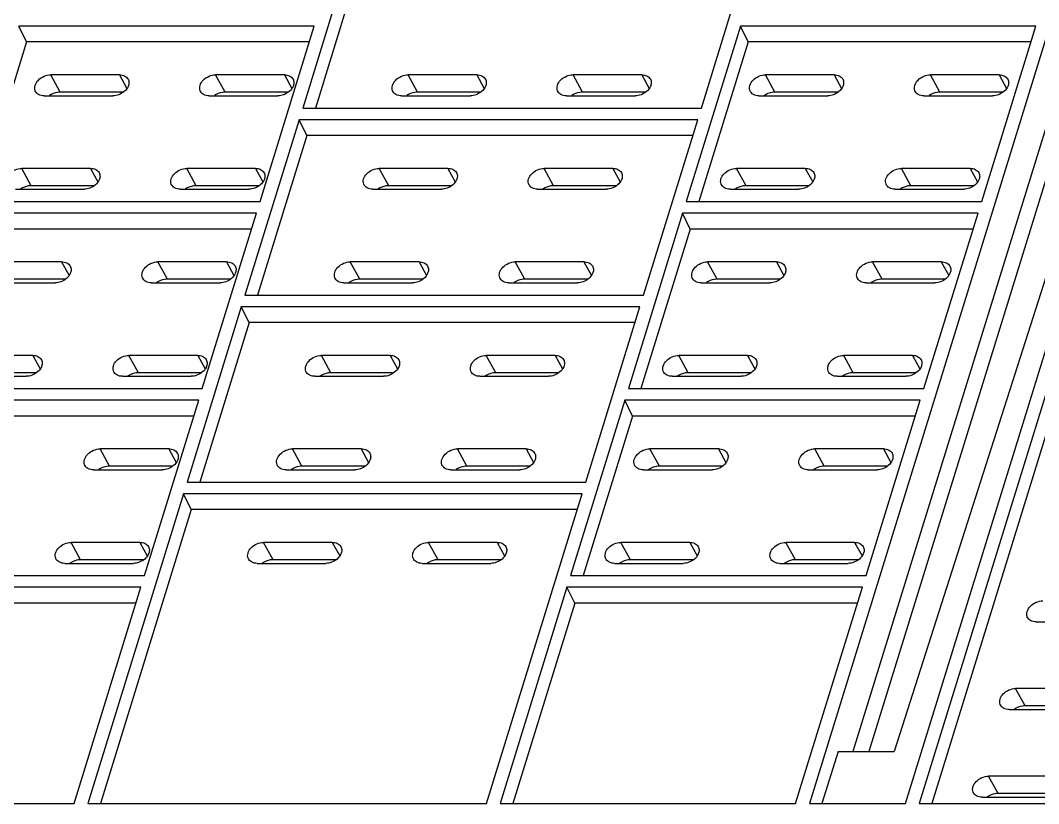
# Model space of a CAD drawing. Header units: millimetres. Extents: x -1 to 407, y -1 to 283.
# Drawn here: x 364.01 to 381.07, y 242.02 to 255.15 of the extents above; entities that cross this region are included whole.
import ezdxf

# ---------------------------------------------------------------- set-up
doc = ezdxf.new("R2010")
doc.units = ezdxf.units.MM
doc.header["$LTSCALE"] = 23.1
doc.layers.get('0').update_dxf_attribs({"linetype": 'CONTINUOUS'})

msp = doc.modelspace()

# ---------------------------------------------------------------- linework, layer by layer
at = {"color": 7, "linetype": 'Continuous'}
for p, q in [((384.2405, 264.709), (377.2303, 242.0239)), ((378.8399, 242.0239), (385.8501, 264.709)), ((385.1234, 263.1641), (378.652, 242.8955)), ((384.1269, 262.8533), (377.9595, 242.8955)), ((384.2909, 262.5192), (378.2267, 242.8955)), ((369.6502, 256.6143), (368.7424, 253.6768)), ((375.4201, 253.6768), (376.3279, 256.6143)), ((369.7798, 256.3501), (368.9537, 253.6768)), ((364.1147, 254.7835), (363.9851, 255.0476)), ((368.9358, 255.0476), (363.9851, 255.0476)), ((368.028, 252.1102), (368.9358, 255.0476)), ((376.074, 255.0476), (375.1662, 252.1102)), ((381.0247, 255.0476), (376.074, 255.0476)), ((376.2036, 254.7835), (376.074, 255.0476)), ((380.1169, 252.1102), (381.0247, 255.0476)), ((364.1147, 254.7835), (363.2886, 252.1102)), ((368.8541, 254.7835), (364.1147, 254.7835)), ((376.2036, 254.7835), (375.3775, 252.1102)), ((380.943, 254.7835), (376.2036, 254.7835)), ((364.6792, 253.943), (364.5203, 254.2332)), ((365.6717, 254.2332), (364.5203, 254.2332)), ((365.6717, 254.2332), (365.7956, 254.0067)), ((368.4348, 254.2332), (367.2835, 254.2332)), ((367.4424, 253.943), (367.2835, 254.2332)), ((368.4348, 254.2332), (368.5588, 254.0067)), ((371.6586, 254.2332), (370.5072, 254.2332)), ((370.6661, 253.943), (370.5072, 254.2332)), ((371.6586, 254.2332), (371.7825, 254.0067)), ((374.4217, 254.2332), (373.2704, 254.2332)), ((373.4293, 253.943), (373.2704, 254.2332)), ((374.4217, 254.2332), (374.5457, 254.0067)), ((377.6455, 254.2332), (376.4941, 254.2332)), ((376.653, 253.943), (376.4941, 254.2332)), ((377.6455, 254.2332), (377.7694, 254.0067)), ((380.4086, 254.2332), (379.2573, 254.2332)), ((379.4162, 253.943), (379.2573, 254.2332)), ((380.4086, 254.2332), (380.5326, 254.0067)), ((364.412, 253.8826), (365.5633, 253.8826)), ((365.7342, 253.943), (364.6792, 253.943)), ((367.1752, 253.8826), (368.3265, 253.8826)), ((368.4974, 253.943), (367.4424, 253.943)), ((370.3989, 253.8826), (371.5502, 253.8826)), ((371.7211, 253.943), (370.6661, 253.943)), ((373.1621, 253.8826), (374.3134, 253.8826)), ((374.4843, 253.943), (373.4293, 253.943)), ((376.3858, 253.8826), (377.5371, 253.8826)), ((377.708, 253.943), (376.653, 253.943)), ((379.149, 253.8826), (380.3003, 253.8826)), ((380.4712, 253.943), (379.4162, 253.943)), ((368.7424, 253.6768), (375.4201, 253.6768)), ((368.6819, 253.481), (367.7741, 250.5435)), ((375.3596, 253.481), (368.6819, 253.481)), ((368.8115, 253.2168), (368.6819, 253.481)), ((374.4518, 250.5435), (375.3596, 253.481)), ((368.8115, 253.2168), (367.9854, 250.5435)), ((375.2779, 253.2168), (368.8115, 253.2168)), ((364.1951, 252.3763), (364.0362, 252.6666)), ((365.1875, 252.6666), (364.0362, 252.6666)), ((365.1875, 252.6666), (365.3115, 252.4401)), ((366.9582, 252.3763), (366.7994, 252.6666)), ((367.9507, 252.6666), (366.7994, 252.6666)), ((367.9507, 252.6666), (368.0747, 252.4401)), ((371.1744, 252.6666), (370.0231, 252.6666)), ((370.182, 252.3763), (370.0231, 252.6666)), ((371.1744, 252.6666), (371.2984, 252.4401)), ((373.9376, 252.6666), (372.7863, 252.6666)), ((372.9451, 252.3763), (372.7863, 252.6666)), ((373.9376, 252.6666), (374.0616, 252.4401)), ((377.1613, 252.6666), (376.01, 252.6666)), ((376.1689, 252.3763), (376.01, 252.6666)), ((377.1613, 252.6666), (377.2853, 252.4401)), ((379.9245, 252.6666), (378.7732, 252.6666)), ((378.932, 252.3763), (378.7732, 252.6666)), ((379.9245, 252.6666), (380.0485, 252.4401)), ((363.9279, 252.316), (365.0792, 252.316)), ((365.2501, 252.3763), (364.1951, 252.3763)), ((366.691, 252.316), (367.8424, 252.316)), ((368.0132, 252.3763), (366.9582, 252.3763)), ((369.9148, 252.316), (371.0661, 252.316)), ((371.237, 252.3763), (370.182, 252.3763)), ((372.6779, 252.316), (373.8293, 252.316)), ((374.0001, 252.3763), (372.9451, 252.3763)), ((375.9016, 252.316), (377.053, 252.316)), ((377.2239, 252.3763), (376.1689, 252.3763)), ((378.6648, 252.316), (379.8162, 252.316)), ((379.987, 252.3763), (378.932, 252.3763)), ((363.0773, 252.1102), (368.028, 252.1102)), ((375.1662, 252.1102), (380.1169, 252.1102)), ((367.9675, 251.9143), (363.0168, 251.9143)), ((367.0597, 248.9769), (367.9675, 251.9143)), ((375.1057, 251.9143), (374.198, 248.9769)), ((380.0564, 251.9143), (375.1057, 251.9143)), ((375.2354, 251.6502), (375.1057, 251.9143)), ((379.1487, 248.9769), (380.0564, 251.9143)), ((367.8859, 251.6502), (363.1464, 251.6502)), ((375.2354, 251.6502), (374.4093, 248.9769)), ((379.9748, 251.6502), (375.2354, 251.6502)), ((364.7034, 251.0999), (363.5521, 251.0999)), ((364.7034, 251.0999), (364.8274, 250.8734)), ((367.4666, 251.0999), (366.3153, 251.0999)), ((366.4741, 250.8097), (366.3153, 251.0999)), ((367.4666, 251.0999), (367.5905, 250.8734)), ((370.6903, 251.0999), (369.539, 251.0999)), ((369.6978, 250.8097), (369.539, 251.0999)), ((370.6903, 251.0999), (370.8143, 250.8734)), ((373.4535, 251.0999), (372.3021, 251.0999)), ((372.461, 250.8097), (372.3021, 251.0999)), ((373.4535, 251.0999), (373.5774, 250.8734)), ((376.6772, 251.0999), (375.5259, 251.0999)), ((375.6847, 250.8097), (375.5259, 251.0999)), ((376.6772, 251.0999), (376.8012, 250.8734)), ((379.4404, 251.0999), (378.289, 251.0999)), ((378.4479, 250.8097), (378.289, 251.0999)), ((379.4404, 251.0999), (379.5643, 250.8734)), ((364.7659, 250.8097), (363.7109, 250.8097)), ((367.5291, 250.8097), (366.4741, 250.8097)), ((370.7528, 250.8097), (369.6978, 250.8097)), ((373.516, 250.8097), (372.461, 250.8097)), ((376.7397, 250.8097), (375.6847, 250.8097)), ((379.5029, 250.8097), (378.4479, 250.8097)), ((363.4437, 250.7493), (364.595, 250.7493)), ((366.2069, 250.7493), (367.3582, 250.7493)), ((369.4306, 250.7493), (370.5819, 250.7493)), ((372.1938, 250.7493), (373.3451, 250.7493)), ((375.4175, 250.7493), (376.5688, 250.7493)), ((378.1807, 250.7493), (379.332, 250.7493)), ((367.7741, 250.5435), (374.4518, 250.5435)), ((367.7136, 250.3477), (366.8059, 247.4102)), ((374.3913, 250.3477), (367.7136, 250.3477)), ((367.8433, 250.0835), (367.7136, 250.3477)), ((373.4836, 247.4102), (374.3913, 250.3477)), ((367.8433, 250.0835), (367.0172, 247.4102)), ((374.3097, 250.0835), (367.8433, 250.0835)), ((364.2193, 249.5333), (363.0679, 249.5333)), ((364.2193, 249.5333), (364.3432, 249.3068)), ((366.9824, 249.5333), (365.8311, 249.5333)), ((365.99, 249.243), (365.8311, 249.5333)), ((366.9824, 249.5333), (367.1064, 249.3068)), ((370.2062, 249.5333), (369.0548, 249.5333)), ((369.2137, 249.243), (369.0548, 249.5333)), ((370.2062, 249.5333), (370.3301, 249.3068)), ((372.9693, 249.5333), (371.818, 249.5333)), ((371.9769, 249.243), (371.818, 249.5333)), ((372.9693, 249.5333), (373.0933, 249.3068)), ((376.1931, 249.5333), (375.0417, 249.5333)), ((375.2006, 249.243), (375.0417, 249.5333)), ((376.1931, 249.5333), (376.317, 249.3068)), ((378.9562, 249.5333), (377.8049, 249.5333)), ((377.9638, 249.243), (377.8049, 249.5333)), ((378.9562, 249.5333), (379.0802, 249.3068)), ((364.2818, 249.243), (363.2268, 249.243)), ((367.045, 249.243), (365.99, 249.243)), ((370.2687, 249.243), (369.2137, 249.243)), ((373.0319, 249.243), (371.9769, 249.243)), ((376.2556, 249.243), (375.2006, 249.243)), ((379.0188, 249.243), (377.9638, 249.243)), ((362.9596, 249.1827), (364.1109, 249.1827)), ((365.7228, 249.1827), (366.8741, 249.1827)), ((368.9465, 249.1827), (370.0978, 249.1827)), ((371.7097, 249.1827), (372.861, 249.1827)), ((374.9334, 249.1827), (376.0847, 249.1827)), ((377.6966, 249.1827), (378.8479, 249.1827)), ((381.279, 249.1718), (379.0701, 242.0239)), ((362.109, 248.9769), (367.0597, 248.9769)), ((374.198, 248.9769), (379.1487, 248.9769)), ((381.4086, 248.9076), (379.2814, 242.0239)), ((366.9992, 248.781), (362.0485, 248.781)), ((366.0915, 245.8436), (366.9992, 248.781)), ((374.1375, 248.781), (373.2297, 245.8436)), ((379.0882, 248.781), (374.1375, 248.781)), ((374.2671, 248.5168), (374.1375, 248.781)), ((378.1804, 245.8436), (379.0882, 248.781)), ((366.9176, 248.5168), (362.1782, 248.5168)), ((374.2671, 248.5168), (373.441, 245.8436)), ((379.0065, 248.5168), (374.2671, 248.5168)), ((366.4983, 247.9666), (365.347, 247.9666)), ((365.5059, 247.6764), (365.347, 247.9666)), ((366.4983, 247.9666), (366.6223, 247.7401)), ((369.722, 247.9666), (368.5707, 247.9666)), ((368.7296, 247.6764), (368.5707, 247.9666)), ((369.722, 247.9666), (369.846, 247.7401)), ((372.4852, 247.9666), (371.3339, 247.9666)), ((371.4927, 247.6764), (371.3339, 247.9666)), ((372.4852, 247.9666), (372.6092, 247.7401)), ((375.7089, 247.9666), (374.5576, 247.9666)), ((374.7165, 247.6764), (374.5576, 247.9666)), ((375.7089, 247.9666), (375.8329, 247.7401)), ((378.4721, 247.9666), (377.3208, 247.9666)), ((377.4796, 247.6764), (377.3208, 247.9666)), ((378.4721, 247.9666), (378.5961, 247.7401)), ((365.2386, 247.616), (366.39, 247.616)), ((366.5608, 247.6764), (365.5059, 247.6764)), ((368.4624, 247.616), (369.6137, 247.616)), ((369.7846, 247.6764), (368.7296, 247.6764)), ((371.2255, 247.616), (372.3769, 247.616)), ((372.5477, 247.6764), (371.4927, 247.6764)), ((374.4493, 247.616), (375.6006, 247.616)), ((375.7715, 247.6764), (374.7165, 247.6764)), ((377.2124, 247.616), (378.3638, 247.616)), ((378.5346, 247.6764), (377.4796, 247.6764)), ((366.8059, 247.4102), (373.4836, 247.4102)), ((366.7454, 247.2144), (365.1414, 242.0239)), ((373.4231, 247.2144), (366.7454, 247.2144)), ((366.875, 246.9502), (366.7454, 247.2144)), ((371.8191, 242.0239), (373.4231, 247.2144)), ((366.875, 246.9502), (365.3527, 242.0239)), ((373.3414, 246.9502), (366.875, 246.9502)), ((366.0142, 246.4), (364.8629, 246.4)), ((365.0217, 246.1097), (364.8629, 246.4)), ((366.0142, 246.4), (366.1381, 246.1735)), ((369.2379, 246.4), (368.0866, 246.4)), ((368.2454, 246.1097), (368.0866, 246.4)), ((369.2379, 246.4), (369.3619, 246.1735)), ((372.0011, 246.4), (370.8498, 246.4)), ((371.0086, 246.1097), (370.8498, 246.4)), ((372.0011, 246.4), (372.125, 246.1735)), ((375.2248, 246.4), (374.0735, 246.4)), ((374.2323, 246.1097), (374.0735, 246.4)), ((375.2248, 246.4), (375.3488, 246.1735)), ((377.988, 246.4), (376.8366, 246.4)), ((376.9955, 246.1097), (376.8366, 246.4)), ((377.988, 246.4), (378.1119, 246.1735)), ((364.7545, 246.0494), (365.9058, 246.0494)), ((366.0767, 246.1097), (365.0217, 246.1097)), ((367.9782, 246.0494), (369.1295, 246.0494)), ((369.3004, 246.1097), (368.2454, 246.1097)), ((370.7414, 246.0494), (371.8927, 246.0494)), ((372.0636, 246.1097), (371.0086, 246.1097)), ((373.9651, 246.0494), (375.1164, 246.0494)), ((375.2873, 246.1097), (374.2323, 246.1097)), ((376.7283, 246.0494), (377.8796, 246.0494)), ((378.0505, 246.1097), (376.9955, 246.1097)), ((361.1408, 245.8436), (366.0915, 245.8436)), ((373.2297, 245.8436), (378.1804, 245.8436)), ((366.031, 245.6477), (361.0803, 245.6477)), ((364.9111, 242.0239), (366.031, 245.6477)), ((373.1692, 245.6477), (372.0493, 242.0239)), ((378.1199, 245.6477), (373.1692, 245.6477)), ((373.2988, 245.3835), (373.1692, 245.6477)), ((377, 242.0239), (378.1199, 245.6477)), ((365.9493, 245.3835), (361.2099, 245.3835)), ((373.2988, 245.3835), (372.2606, 242.0239)), ((378.0383, 245.3835), (373.2988, 245.3835)), ((381.031, 245.0702), (385.8666, 245.0702)), ((385.5211, 243.9521), (380.6855, 243.9521)), ((380.8444, 243.6618), (380.6855, 243.9521)), ((385.5836, 243.6618), (380.8444, 243.6618)), ((380.5771, 243.6015), (385.4127, 243.6015)), ((377.7109, 242.8955), (377.4416, 242.0239)), ((377.7109, 242.8955), (378.652, 242.8955)), ((384.7552, 242.4833), (380.2316, 242.4833)), ((380.3905, 242.1931), (380.2316, 242.4833)), ((380.1233, 242.1327), (383.8899, 242.1327)), ((383.9799, 242.1931), (380.3905, 242.1931)), ((359.9604, 242.0239), (364.9111, 242.0239)), ((365.1414, 242.0239), (371.8191, 242.0239)), ((372.0493, 242.0239), (377, 242.0239)), ((377.2303, 242.0239), (378.8399, 242.0239)), ((379.0701, 242.0239), (383.7735, 242.0239))]:
    msp.add_line(p, q, dxfattribs=at)
for points, knots in [([(364.2618, 253.9672), (364.2509, 253.9945), (364.2517, 254.0641), (364.3112, 254.1522), (364.4053, 254.2155), (364.4823, 254.2332), (364.5203, 254.2332)], [0, 0, 0, 0, 0.2088114, 0.4551301, 0.7297746, 1, 1, 1, 1]), ([(365.6717, 254.2332), (365.7009, 254.2332), (365.7567, 254.2238), (365.8013, 254.1862), (365.8142, 254.1644)], [0, 0, 0, 0, 0.5353291, 1, 1, 1, 1]), ([(367.025, 253.9672), (367.014, 253.9945), (367.0149, 254.0641), (367.0744, 254.1522), (367.1685, 254.2155), (367.2455, 254.2332), (367.2835, 254.2332)], [0, 0, 0, 0, 0.2088114, 0.4551301, 0.7297746, 1, 1, 1, 1]), ([(368.4348, 254.2332), (368.4641, 254.2332), (368.5199, 254.2238), (368.5645, 254.1862), (368.5773, 254.1644)], [0, 0, 0, 0, 0.5353291, 1, 1, 1, 1]), ([(370.2487, 253.9672), (370.2377, 253.9945), (370.2386, 254.0641), (370.2981, 254.1522), (370.3922, 254.2155), (370.4692, 254.2332), (370.5072, 254.2332)], [0, 0, 0, 0, 0.2088114, 0.4551301, 0.7297746, 1, 1, 1, 1]), ([(371.6586, 254.2332), (371.6878, 254.2332), (371.7436, 254.2238), (371.7882, 254.1862), (371.8011, 254.1644)], [0, 0, 0, 0, 0.5353291, 1, 1, 1, 1]), ([(373.0119, 253.9672), (373.0009, 253.9945), (373.0018, 254.0641), (373.0613, 254.1522), (373.1554, 254.2155), (373.2324, 254.2332), (373.2704, 254.2332)], [0, 0, 0, 0, 0.2088114, 0.4551301, 0.7297746, 1, 1, 1, 1]), ([(374.4217, 254.2332), (374.451, 254.2332), (374.5068, 254.2238), (374.5514, 254.1862), (374.5642, 254.1644)], [0, 0, 0, 0, 0.5353291, 1, 1, 1, 1]), ([(376.2356, 253.9672), (376.2246, 253.9945), (376.2255, 254.0641), (376.285, 254.1522), (376.3791, 254.2155), (376.4561, 254.2332), (376.4941, 254.2332)], [0, 0, 0, 0, 0.2088114, 0.4551301, 0.7297746, 1, 1, 1, 1]), ([(377.6455, 254.2332), (377.6747, 254.2332), (377.7305, 254.2238), (377.7751, 254.1862), (377.788, 254.1644)], [0, 0, 0, 0, 0.5353291, 1, 1, 1, 1]), ([(378.9987, 253.9672), (378.9878, 253.9945), (378.9887, 254.0641), (379.0482, 254.1522), (379.1422, 254.2155), (379.2193, 254.2332), (379.2573, 254.2332)], [0, 0, 0, 0, 0.2088114, 0.4551301, 0.7297746, 1, 1, 1, 1]), ([(380.4086, 254.2332), (380.4379, 254.2332), (380.4937, 254.2238), (380.5383, 254.1862), (380.5511, 254.1644)], [0, 0, 0, 0, 0.5353291, 1, 1, 1, 1]), ([(365.8305, 254.0976), (365.8298, 254.0776), (365.8068, 253.9888), (365.7255, 253.925), (365.6601, 253.9007)], [0, 0, 0, 0, 0.2230683, 1, 1, 1, 1]), ([(368.5937, 254.0976), (368.593, 254.0776), (368.57, 253.9888), (368.4886, 253.925), (368.4233, 253.9007)], [0, 0, 0, 0, 0.2230683, 1, 1, 1, 1]), ([(371.8174, 254.0976), (371.8167, 254.0776), (371.7937, 253.9888), (371.7124, 253.925), (371.647, 253.9007)], [0, 0, 0, 0, 0.2230683, 1, 1, 1, 1]), ([(374.5806, 254.0976), (374.5799, 254.0776), (374.5569, 253.9888), (374.4755, 253.925), (374.4102, 253.9007)], [0, 0, 0, 0, 0.2230683, 1, 1, 1, 1]), ([(377.8043, 254.0976), (377.8036, 254.0776), (377.7806, 253.9888), (377.6992, 253.925), (377.6339, 253.9007)], [0, 0, 0, 0, 0.2230683, 1, 1, 1, 1]), ([(380.5675, 254.0976), (380.5668, 254.0776), (380.5438, 253.9888), (380.4624, 253.925), (380.3971, 253.9007)], [0, 0, 0, 0, 0.2230683, 1, 1, 1, 1]), ([(364.412, 253.8826), (364.3797, 253.8826), (364.3175, 253.894), (364.2721, 253.9414), (364.2618, 253.9672)], [0, 0, 0, 0, 0.5373811, 1, 1, 1, 1]), ([(364.6792, 253.943), (364.6638, 253.943), (364.6002, 253.9375), (364.5387, 253.9126), (364.4986, 253.8856)], [0, 0, 0, 0, 0.2416684, 1, 1, 1, 1]), ([(367.1752, 253.8826), (367.1428, 253.8826), (367.0807, 253.894), (367.0353, 253.9414), (367.025, 253.9672)], [0, 0, 0, 0, 0.5373811, 1, 1, 1, 1]), ([(367.4424, 253.943), (367.427, 253.943), (367.3634, 253.9375), (367.3018, 253.9126), (367.2618, 253.8856)], [0, 0, 0, 0, 0.2416684, 1, 1, 1, 1]), ([(370.3989, 253.8826), (370.3666, 253.8826), (370.3044, 253.894), (370.259, 253.9414), (370.2487, 253.9672)], [0, 0, 0, 0, 0.5373811, 1, 1, 1, 1]), ([(370.6661, 253.943), (370.6507, 253.943), (370.5871, 253.9375), (370.5256, 253.9126), (370.4855, 253.8856)], [0, 0, 0, 0, 0.2416684, 1, 1, 1, 1]), ([(373.1621, 253.8826), (373.1297, 253.8826), (373.0676, 253.894), (373.0222, 253.9414), (373.0119, 253.9672)], [0, 0, 0, 0, 0.5373811, 1, 1, 1, 1]), ([(373.4293, 253.943), (373.4139, 253.943), (373.3503, 253.9375), (373.2887, 253.9126), (373.2487, 253.8856)], [0, 0, 0, 0, 0.2416684, 1, 1, 1, 1]), ([(376.3858, 253.8826), (376.3535, 253.8826), (376.2913, 253.894), (376.2459, 253.9414), (376.2356, 253.9672)], [0, 0, 0, 0, 0.5373811, 1, 1, 1, 1]), ([(376.653, 253.943), (376.6376, 253.943), (376.574, 253.9375), (376.5124, 253.9126), (376.4724, 253.8856)], [0, 0, 0, 0, 0.2416684, 1, 1, 1, 1]), ([(379.149, 253.8826), (379.1166, 253.8826), (379.0545, 253.894), (379.0091, 253.9414), (378.9987, 253.9672)], [0, 0, 0, 0, 0.5373811, 1, 1, 1, 1]), ([(379.4162, 253.943), (379.4008, 253.943), (379.3372, 253.9375), (379.2756, 253.9126), (379.2356, 253.8856)], [0, 0, 0, 0, 0.2416684, 1, 1, 1, 1]), ([(363.7776, 252.4006), (363.7667, 252.4278), (363.7676, 252.4974), (363.8271, 252.5855), (363.9211, 252.6489), (363.9982, 252.6666), (364.0362, 252.6666)], [0, 0, 0, 0, 0.2088114, 0.4551301, 0.7297746, 1, 1, 1, 1]), ([(365.1875, 252.6666), (365.2168, 252.6666), (365.2726, 252.6572), (365.3172, 252.6196), (365.33, 252.5977)], [0, 0, 0, 0, 0.5353291, 1, 1, 1, 1]), ([(366.5408, 252.4006), (366.5299, 252.4278), (366.5307, 252.4974), (366.5902, 252.5855), (366.6843, 252.6489), (366.7614, 252.6666), (366.7994, 252.6666)], [0, 0, 0, 0, 0.2088114, 0.4551301, 0.7297746, 1, 1, 1, 1]), ([(367.9507, 252.6666), (367.9799, 252.6666), (368.0357, 252.6572), (368.0804, 252.6196), (368.0932, 252.5977)], [0, 0, 0, 0, 0.5353291, 1, 1, 1, 1]), ([(369.7645, 252.4006), (369.7536, 252.4278), (369.7545, 252.4974), (369.8139, 252.5855), (369.908, 252.6489), (369.9851, 252.6666), (370.0231, 252.6666)], [0, 0, 0, 0, 0.2088114, 0.4551301, 0.7297746, 1, 1, 1, 1]), ([(371.1744, 252.6666), (371.2036, 252.6666), (371.2595, 252.6572), (371.3041, 252.6196), (371.3169, 252.5977)], [0, 0, 0, 0, 0.5353291, 1, 1, 1, 1]), ([(372.5277, 252.4006), (372.5168, 252.4278), (372.5176, 252.4974), (372.5771, 252.5855), (372.6712, 252.6489), (372.7483, 252.6666), (372.7863, 252.6666)], [0, 0, 0, 0, 0.2088114, 0.4551301, 0.7297746, 1, 1, 1, 1]), ([(373.9376, 252.6666), (373.9668, 252.6666), (374.0226, 252.6572), (374.0673, 252.6196), (374.0801, 252.5977)], [0, 0, 0, 0, 0.5353291, 1, 1, 1, 1]), ([(375.7514, 252.4006), (375.7405, 252.4278), (375.7414, 252.4974), (375.8008, 252.5855), (375.8949, 252.6489), (375.972, 252.6666), (376.01, 252.6666)], [0, 0, 0, 0, 0.2088114, 0.4551301, 0.7297746, 1, 1, 1, 1]), ([(377.1613, 252.6666), (377.1905, 252.6666), (377.2463, 252.6572), (377.291, 252.6196), (377.3038, 252.5977)], [0, 0, 0, 0, 0.5353291, 1, 1, 1, 1]), ([(378.5146, 252.4006), (378.5037, 252.4278), (378.5045, 252.4974), (378.564, 252.5855), (378.6581, 252.6489), (378.7352, 252.6666), (378.7732, 252.6666)], [0, 0, 0, 0, 0.2088114, 0.4551301, 0.7297746, 1, 1, 1, 1]), ([(379.9245, 252.6666), (379.9537, 252.6666), (380.0095, 252.6572), (380.0541, 252.6196), (380.067, 252.5977)], [0, 0, 0, 0, 0.5353291, 1, 1, 1, 1]), ([(365.3464, 252.531), (365.3457, 252.511), (365.3227, 252.4221), (365.2413, 252.3583), (365.176, 252.3341)], [0, 0, 0, 0, 0.2230683, 1, 1, 1, 1]), ([(368.1096, 252.531), (368.1089, 252.511), (368.0859, 252.4221), (368.0045, 252.3583), (367.9392, 252.3341)], [0, 0, 0, 0, 0.2230683, 1, 1, 1, 1]), ([(371.3333, 252.531), (371.3326, 252.511), (371.3096, 252.4221), (371.2282, 252.3583), (371.1629, 252.3341)], [0, 0, 0, 0, 0.2230683, 1, 1, 1, 1]), ([(374.0965, 252.531), (374.0958, 252.511), (374.0727, 252.4221), (373.9914, 252.3583), (373.9261, 252.3341)], [0, 0, 0, 0, 0.2230683, 1, 1, 1, 1]), ([(377.3202, 252.531), (377.3195, 252.511), (377.2965, 252.4221), (377.2151, 252.3583), (377.1498, 252.3341)], [0, 0, 0, 0, 0.2230683, 1, 1, 1, 1]), ([(380.0834, 252.531), (380.0826, 252.511), (380.0596, 252.4221), (379.9783, 252.3583), (379.913, 252.3341)], [0, 0, 0, 0, 0.2230683, 1, 1, 1, 1]), ([(364.1951, 252.3763), (364.1797, 252.3763), (364.1161, 252.3709), (364.0545, 252.3459), (364.0145, 252.3189)], [0, 0, 0, 0, 0.2416684, 1, 1, 1, 1]), ([(366.691, 252.316), (366.6587, 252.316), (366.5965, 252.3273), (366.5512, 252.3748), (366.5408, 252.4006)], [0, 0, 0, 0, 0.5373811, 1, 1, 1, 1]), ([(366.9582, 252.3763), (366.9429, 252.3763), (366.8793, 252.3709), (366.8177, 252.3459), (366.7777, 252.3189)], [0, 0, 0, 0, 0.2416684, 1, 1, 1, 1]), ([(369.9148, 252.316), (369.8824, 252.316), (369.8202, 252.3273), (369.7749, 252.3748), (369.7645, 252.4006)], [0, 0, 0, 0, 0.5373811, 1, 1, 1, 1]), ([(370.182, 252.3763), (370.1666, 252.3763), (370.103, 252.3709), (370.0414, 252.3459), (370.0014, 252.3189)], [0, 0, 0, 0, 0.2416684, 1, 1, 1, 1]), ([(372.6779, 252.316), (372.6456, 252.316), (372.5834, 252.3273), (372.5381, 252.3748), (372.5277, 252.4006)], [0, 0, 0, 0, 0.5373811, 1, 1, 1, 1]), ([(372.9451, 252.3763), (372.9298, 252.3763), (372.8662, 252.3709), (372.8046, 252.3459), (372.7646, 252.3189)], [0, 0, 0, 0, 0.2416684, 1, 1, 1, 1]), ([(375.9016, 252.316), (375.8693, 252.316), (375.8071, 252.3273), (375.7618, 252.3748), (375.7514, 252.4006)], [0, 0, 0, 0, 0.5373811, 1, 1, 1, 1]), ([(376.1689, 252.3763), (376.1535, 252.3763), (376.0899, 252.3709), (376.0283, 252.3459), (375.9883, 252.3189)], [0, 0, 0, 0, 0.2416684, 1, 1, 1, 1]), ([(378.6648, 252.316), (378.6325, 252.316), (378.5703, 252.3273), (378.525, 252.3748), (378.5146, 252.4006)], [0, 0, 0, 0, 0.5373811, 1, 1, 1, 1]), ([(378.932, 252.3763), (378.9167, 252.3763), (378.8531, 252.3709), (378.7915, 252.3459), (378.7515, 252.3189)], [0, 0, 0, 0, 0.2416684, 1, 1, 1, 1]), ([(364.8623, 250.9643), (364.8615, 250.9443), (364.8385, 250.8555), (364.7572, 250.7917), (364.6919, 250.7674)], [0, 0, 0, 0, 0.2230683, 1, 1, 1, 1]), ([(364.7034, 251.0999), (364.7326, 251.0999), (364.7884, 251.0905), (364.833, 251.0529), (364.8459, 251.0311)], [0, 0, 0, 0, 0.5353291, 1, 1, 1, 1]), ([(366.0567, 250.8339), (366.0458, 250.8612), (366.0466, 250.9308), (366.1061, 251.0189), (366.2002, 251.0822), (366.2773, 251.0999), (366.3153, 251.0999)], [0, 0, 0, 0, 0.2088114, 0.4551301, 0.7297746, 1, 1, 1, 1]), ([(367.6254, 250.9643), (367.6247, 250.9443), (367.6017, 250.8555), (367.5204, 250.7917), (367.4551, 250.7674)], [0, 0, 0, 0, 0.2230683, 1, 1, 1, 1]), ([(367.4666, 251.0999), (367.4958, 251.0999), (367.5516, 251.0905), (367.5962, 251.0529), (367.6091, 251.0311)], [0, 0, 0, 0, 0.5353291, 1, 1, 1, 1]), ([(369.2804, 250.8339), (369.2695, 250.8612), (369.2703, 250.9308), (369.3298, 251.0189), (369.4239, 251.0822), (369.501, 251.0999), (369.539, 251.0999)], [0, 0, 0, 0, 0.2088114, 0.4551301, 0.7297746, 1, 1, 1, 1]), ([(370.8492, 250.9643), (370.8484, 250.9443), (370.8254, 250.8555), (370.7441, 250.7917), (370.6788, 250.7674)], [0, 0, 0, 0, 0.2230683, 1, 1, 1, 1]), ([(370.6903, 251.0999), (370.7195, 251.0999), (370.7753, 251.0905), (370.8199, 251.0529), (370.8328, 251.0311)], [0, 0, 0, 0, 0.5353291, 1, 1, 1, 1]), ([(372.0436, 250.8339), (372.0327, 250.8612), (372.0335, 250.9308), (372.093, 251.0189), (372.1871, 251.0822), (372.2642, 251.0999), (372.3021, 251.0999)], [0, 0, 0, 0, 0.2088114, 0.4551301, 0.7297746, 1, 1, 1, 1]), ([(373.6123, 250.9643), (373.6116, 250.9443), (373.5886, 250.8555), (373.5073, 250.7917), (373.442, 250.7674)], [0, 0, 0, 0, 0.2230683, 1, 1, 1, 1]), ([(373.4535, 251.0999), (373.4827, 251.0999), (373.5385, 251.0905), (373.5831, 251.0529), (373.596, 251.0311)], [0, 0, 0, 0, 0.5353291, 1, 1, 1, 1]), ([(375.2673, 250.8339), (375.2564, 250.8612), (375.2572, 250.9308), (375.3167, 251.0189), (375.4108, 251.0822), (375.4879, 251.0999), (375.5259, 251.0999)], [0, 0, 0, 0, 0.2088114, 0.4551301, 0.7297746, 1, 1, 1, 1]), ([(376.836, 250.9643), (376.8353, 250.9443), (376.8123, 250.8555), (376.731, 250.7917), (376.6657, 250.7674)], [0, 0, 0, 0, 0.2230683, 1, 1, 1, 1]), ([(376.6772, 251.0999), (376.7064, 251.0999), (376.7622, 251.0905), (376.8068, 251.0529), (376.8197, 251.0311)], [0, 0, 0, 0, 0.5353291, 1, 1, 1, 1]), ([(378.0305, 250.8339), (378.0196, 250.8612), (378.0204, 250.9308), (378.0799, 251.0189), (378.174, 251.0822), (378.2511, 251.0999), (378.289, 251.0999)], [0, 0, 0, 0, 0.2088114, 0.4551301, 0.7297746, 1, 1, 1, 1]), ([(379.5992, 250.9643), (379.5985, 250.9443), (379.5755, 250.8555), (379.4942, 250.7917), (379.4288, 250.7674)], [0, 0, 0, 0, 0.2230683, 1, 1, 1, 1]), ([(379.4404, 251.0999), (379.4696, 251.0999), (379.5254, 251.0905), (379.57, 251.0529), (379.5829, 251.0311)], [0, 0, 0, 0, 0.5353291, 1, 1, 1, 1]), ([(366.2069, 250.7493), (366.1746, 250.7493), (366.1124, 250.7607), (366.067, 250.8081), (366.0567, 250.8339)], [0, 0, 0, 0, 0.5373811, 1, 1, 1, 1]), ([(366.4741, 250.8097), (366.4587, 250.8097), (366.3951, 250.8042), (366.3336, 250.7793), (366.2935, 250.7523)], [0, 0, 0, 0, 0.2416684, 1, 1, 1, 1]), ([(369.4306, 250.7493), (369.3983, 250.7493), (369.3361, 250.7607), (369.2908, 250.8081), (369.2804, 250.8339)], [0, 0, 0, 0, 0.5373811, 1, 1, 1, 1]), ([(369.6978, 250.8097), (369.6824, 250.8097), (369.6188, 250.8042), (369.5573, 250.7793), (369.5172, 250.7523)], [0, 0, 0, 0, 0.2416684, 1, 1, 1, 1]), ([(372.1938, 250.7493), (372.1615, 250.7493), (372.0993, 250.7607), (372.0539, 250.8081), (372.0436, 250.8339)], [0, 0, 0, 0, 0.5373811, 1, 1, 1, 1]), ([(372.461, 250.8097), (372.4456, 250.8097), (372.382, 250.8042), (372.3205, 250.7793), (372.2804, 250.7523)], [0, 0, 0, 0, 0.2416684, 1, 1, 1, 1]), ([(375.4175, 250.7493), (375.3852, 250.7493), (375.323, 250.7607), (375.2777, 250.8081), (375.2673, 250.8339)], [0, 0, 0, 0, 0.5373811, 1, 1, 1, 1]), ([(375.6847, 250.8097), (375.6693, 250.8097), (375.6057, 250.8042), (375.5442, 250.7793), (375.5041, 250.7523)], [0, 0, 0, 0, 0.2416684, 1, 1, 1, 1]), ([(378.1807, 250.7493), (378.1484, 250.7493), (378.0862, 250.7607), (378.0408, 250.8081), (378.0305, 250.8339)], [0, 0, 0, 0, 0.5373811, 1, 1, 1, 1]), ([(378.4479, 250.8097), (378.4325, 250.8097), (378.3689, 250.8042), (378.3074, 250.7793), (378.2673, 250.7523)], [0, 0, 0, 0, 0.2416684, 1, 1, 1, 1]), ([(364.2193, 249.5333), (364.2485, 249.5333), (364.3043, 249.5238), (364.3489, 249.4863), (364.3618, 249.4644)], [0, 0, 0, 0, 0.5353291, 1, 1, 1, 1]), ([(365.5726, 249.2673), (365.5616, 249.2945), (365.5625, 249.3641), (365.622, 249.4522), (365.7161, 249.5156), (365.7931, 249.5333), (365.8311, 249.5333)], [0, 0, 0, 0, 0.2088114, 0.4551301, 0.7297746, 1, 1, 1, 1]), ([(366.9824, 249.5333), (367.0117, 249.5333), (367.0675, 249.5238), (367.1121, 249.4863), (367.1249, 249.4644)], [0, 0, 0, 0, 0.5353291, 1, 1, 1, 1]), ([(368.7963, 249.2673), (368.7853, 249.2945), (368.7862, 249.3641), (368.8457, 249.4522), (368.9398, 249.5156), (369.0168, 249.5333), (369.0548, 249.5333)], [0, 0, 0, 0, 0.2088114, 0.4551301, 0.7297746, 1, 1, 1, 1]), ([(370.2062, 249.5333), (370.2354, 249.5333), (370.2912, 249.5238), (370.3358, 249.4863), (370.3487, 249.4644)], [0, 0, 0, 0, 0.5353291, 1, 1, 1, 1]), ([(371.5595, 249.2673), (371.5485, 249.2945), (371.5494, 249.3641), (371.6089, 249.4522), (371.703, 249.5156), (371.78, 249.5333), (371.818, 249.5333)], [0, 0, 0, 0, 0.2088114, 0.4551301, 0.7297746, 1, 1, 1, 1]), ([(372.9693, 249.5333), (372.9986, 249.5333), (373.0544, 249.5238), (373.099, 249.4863), (373.1118, 249.4644)], [0, 0, 0, 0, 0.5353291, 1, 1, 1, 1]), ([(374.7832, 249.2673), (374.7722, 249.2945), (374.7731, 249.3641), (374.8326, 249.4522), (374.9267, 249.5156), (375.0037, 249.5333), (375.0417, 249.5333)], [0, 0, 0, 0, 0.2088114, 0.4551301, 0.7297746, 1, 1, 1, 1]), ([(376.1931, 249.5333), (376.2223, 249.5333), (376.2781, 249.5238), (376.3227, 249.4863), (376.3356, 249.4644)], [0, 0, 0, 0, 0.5353291, 1, 1, 1, 1]), ([(377.5463, 249.2673), (377.5354, 249.2945), (377.5363, 249.3641), (377.5958, 249.4522), (377.6898, 249.5156), (377.7669, 249.5333), (377.8049, 249.5333)], [0, 0, 0, 0, 0.2088114, 0.4551301, 0.7297746, 1, 1, 1, 1]), ([(378.9562, 249.5333), (378.9855, 249.5333), (379.0413, 249.5238), (379.0859, 249.4863), (379.0987, 249.4644)], [0, 0, 0, 0, 0.5353291, 1, 1, 1, 1]), ([(364.3781, 249.3977), (364.3774, 249.3777), (364.3544, 249.2888), (364.2731, 249.225), (364.2077, 249.2008)], [0, 0, 0, 0, 0.2230683, 1, 1, 1, 1]), ([(365.7228, 249.1827), (365.6904, 249.1827), (365.6283, 249.194), (365.5829, 249.2414), (365.5726, 249.2673)], [0, 0, 0, 0, 0.5373811, 1, 1, 1, 1]), ([(365.99, 249.243), (365.9746, 249.243), (365.911, 249.2375), (365.8494, 249.2126), (365.8094, 249.1856)], [0, 0, 0, 0, 0.2416684, 1, 1, 1, 1]), ([(367.1413, 249.3977), (367.1406, 249.3777), (367.1176, 249.2888), (367.0362, 249.225), (366.9709, 249.2008)], [0, 0, 0, 0, 0.2230683, 1, 1, 1, 1]), ([(368.9465, 249.1827), (368.9142, 249.1827), (368.852, 249.194), (368.8066, 249.2414), (368.7963, 249.2673)], [0, 0, 0, 0, 0.5373811, 1, 1, 1, 1]), ([(369.2137, 249.243), (369.1983, 249.243), (369.1347, 249.2375), (369.0732, 249.2126), (369.0331, 249.1856)], [0, 0, 0, 0, 0.2416684, 1, 1, 1, 1]), ([(370.365, 249.3977), (370.3643, 249.3777), (370.3413, 249.2888), (370.26, 249.225), (370.1946, 249.2008)], [0, 0, 0, 0, 0.2230683, 1, 1, 1, 1]), ([(371.7097, 249.1827), (371.6773, 249.1827), (371.6152, 249.194), (371.5698, 249.2414), (371.5595, 249.2673)], [0, 0, 0, 0, 0.5373811, 1, 1, 1, 1]), ([(371.9769, 249.243), (371.9615, 249.243), (371.8979, 249.2375), (371.8363, 249.2126), (371.7963, 249.1856)], [0, 0, 0, 0, 0.2416684, 1, 1, 1, 1]), ([(373.1282, 249.3977), (373.1275, 249.3777), (373.1045, 249.2888), (373.0231, 249.225), (372.9578, 249.2008)], [0, 0, 0, 0, 0.2230683, 1, 1, 1, 1]), ([(374.9334, 249.1827), (374.9011, 249.1827), (374.8389, 249.194), (374.7935, 249.2414), (374.7832, 249.2673)], [0, 0, 0, 0, 0.5373811, 1, 1, 1, 1]), ([(375.2006, 249.243), (375.1852, 249.243), (375.1216, 249.2375), (375.0601, 249.2126), (375.02, 249.1856)], [0, 0, 0, 0, 0.2416684, 1, 1, 1, 1]), ([(376.3519, 249.3977), (376.3512, 249.3777), (376.3282, 249.2888), (376.2469, 249.225), (376.1815, 249.2008)], [0, 0, 0, 0, 0.2230683, 1, 1, 1, 1]), ([(377.6966, 249.1827), (377.6642, 249.1827), (377.6021, 249.194), (377.5567, 249.2414), (377.5463, 249.2673)], [0, 0, 0, 0, 0.5373811, 1, 1, 1, 1]), ([(377.9638, 249.243), (377.9484, 249.243), (377.8848, 249.2375), (377.8232, 249.2126), (377.7832, 249.1856)], [0, 0, 0, 0, 0.2416684, 1, 1, 1, 1]), ([(379.1151, 249.3977), (379.1144, 249.3777), (379.0914, 249.2888), (379.01, 249.225), (378.9447, 249.2008)], [0, 0, 0, 0, 0.2230683, 1, 1, 1, 1]), ([(365.0884, 247.7006), (365.0775, 247.7279), (365.0783, 247.7975), (365.1378, 247.8856), (365.2319, 247.9489), (365.309, 247.9666), (365.347, 247.9666)], [0, 0, 0, 0, 0.2088114, 0.4551301, 0.7297746, 1, 1, 1, 1]), ([(366.4983, 247.9666), (366.5275, 247.9666), (366.5833, 247.9572), (366.628, 247.9196), (366.6408, 247.8978)], [0, 0, 0, 0, 0.5353291, 1, 1, 1, 1]), ([(368.3121, 247.7006), (368.3012, 247.7279), (368.3021, 247.7975), (368.3616, 247.8856), (368.4556, 247.9489), (368.5327, 247.9666), (368.5707, 247.9666)], [0, 0, 0, 0, 0.2088114, 0.4551301, 0.7297746, 1, 1, 1, 1]), ([(369.722, 247.9666), (369.7512, 247.9666), (369.8071, 247.9572), (369.8517, 247.9196), (369.8645, 247.8978)], [0, 0, 0, 0, 0.5353291, 1, 1, 1, 1]), ([(371.0753, 247.7006), (371.0644, 247.7279), (371.0652, 247.7975), (371.1247, 247.8856), (371.2188, 247.9489), (371.2959, 247.9666), (371.3339, 247.9666)], [0, 0, 0, 0, 0.2088114, 0.4551301, 0.7297746, 1, 1, 1, 1]), ([(372.4852, 247.9666), (372.5144, 247.9666), (372.5702, 247.9572), (372.6149, 247.9196), (372.6277, 247.8978)], [0, 0, 0, 0, 0.5353291, 1, 1, 1, 1]), ([(374.299, 247.7006), (374.2881, 247.7279), (374.289, 247.7975), (374.3484, 247.8856), (374.4425, 247.9489), (374.5196, 247.9666), (374.5576, 247.9666)], [0, 0, 0, 0, 0.2088114, 0.4551301, 0.7297746, 1, 1, 1, 1]), ([(375.7089, 247.9666), (375.7381, 247.9666), (375.794, 247.9572), (375.8386, 247.9196), (375.8514, 247.8978)], [0, 0, 0, 0, 0.5353291, 1, 1, 1, 1]), ([(377.0622, 247.7006), (377.0513, 247.7279), (377.0521, 247.7975), (377.1116, 247.8856), (377.2057, 247.9489), (377.2828, 247.9666), (377.3208, 247.9666)], [0, 0, 0, 0, 0.2088114, 0.4551301, 0.7297746, 1, 1, 1, 1]), ([(378.4721, 247.9666), (378.5013, 247.9666), (378.5571, 247.9572), (378.6018, 247.9196), (378.6146, 247.8978)], [0, 0, 0, 0, 0.5353291, 1, 1, 1, 1]), ([(365.2386, 247.616), (365.2063, 247.616), (365.1441, 247.6274), (365.0988, 247.6748), (365.0884, 247.7006)], [0, 0, 0, 0, 0.5373811, 1, 1, 1, 1]), ([(366.6572, 247.831), (366.6565, 247.811), (366.6335, 247.7222), (366.5521, 247.6583), (366.4868, 247.6341)], [0, 0, 0, 0, 0.2230683, 1, 1, 1, 1]), ([(368.4624, 247.616), (368.43, 247.616), (368.3678, 247.6274), (368.3225, 247.6748), (368.3121, 247.7006)], [0, 0, 0, 0, 0.5373811, 1, 1, 1, 1]), ([(369.8809, 247.831), (369.8802, 247.811), (369.8572, 247.7222), (369.7758, 247.6583), (369.7105, 247.6341)], [0, 0, 0, 0, 0.2230683, 1, 1, 1, 1]), ([(371.2255, 247.616), (371.1932, 247.616), (371.131, 247.6274), (371.0857, 247.6748), (371.0753, 247.7006)], [0, 0, 0, 0, 0.5373811, 1, 1, 1, 1]), ([(372.6441, 247.831), (372.6434, 247.811), (372.6204, 247.7222), (372.539, 247.6583), (372.4737, 247.6341)], [0, 0, 0, 0, 0.2230683, 1, 1, 1, 1]), ([(374.4493, 247.616), (374.4169, 247.616), (374.3547, 247.6274), (374.3094, 247.6748), (374.299, 247.7006)], [0, 0, 0, 0, 0.5373811, 1, 1, 1, 1]), ([(375.8678, 247.831), (375.8671, 247.811), (375.8441, 247.7222), (375.7627, 247.6583), (375.6974, 247.6341)], [0, 0, 0, 0, 0.2230683, 1, 1, 1, 1]), ([(377.2124, 247.616), (377.1801, 247.616), (377.1179, 247.6274), (377.0726, 247.6748), (377.0622, 247.7006)], [0, 0, 0, 0, 0.5373811, 1, 1, 1, 1]), ([(378.631, 247.831), (378.6303, 247.811), (378.6072, 247.7222), (378.5259, 247.6583), (378.4606, 247.6341)], [0, 0, 0, 0, 0.2230683, 1, 1, 1, 1]), ([(365.5059, 247.6764), (365.4905, 247.6764), (365.4269, 247.6709), (365.3653, 247.646), (365.3253, 247.619)], [0, 0, 0, 0, 0.2416684, 1, 1, 1, 1]), ([(368.7296, 247.6764), (368.7142, 247.6764), (368.6506, 247.6709), (368.589, 247.646), (368.549, 247.619)], [0, 0, 0, 0, 0.2416684, 1, 1, 1, 1]), ([(371.4927, 247.6764), (371.4774, 247.6764), (371.4138, 247.6709), (371.3522, 247.646), (371.3122, 247.619)], [0, 0, 0, 0, 0.2416684, 1, 1, 1, 1]), ([(374.7165, 247.6764), (374.7011, 247.6764), (374.6375, 247.6709), (374.5759, 247.646), (374.5359, 247.619)], [0, 0, 0, 0, 0.2416684, 1, 1, 1, 1]), ([(377.4796, 247.6764), (377.4643, 247.6764), (377.4007, 247.6709), (377.3391, 247.646), (377.2991, 247.619)], [0, 0, 0, 0, 0.2416684, 1, 1, 1, 1]), ([(364.6043, 246.134), (364.5934, 246.1612), (364.5942, 246.2308), (364.6537, 246.3189), (364.7478, 246.3823), (364.8249, 246.4), (364.8629, 246.4)], [0, 0, 0, 0, 0.2088114, 0.4551301, 0.7297746, 1, 1, 1, 1]), ([(366.0142, 246.4), (366.0434, 246.4), (366.0992, 246.3905), (366.1438, 246.353), (366.1567, 246.3311)], [0, 0, 0, 0, 0.5353291, 1, 1, 1, 1]), ([(367.828, 246.134), (367.8171, 246.1612), (367.8179, 246.2308), (367.8774, 246.3189), (367.9715, 246.3823), (368.0486, 246.4), (368.0866, 246.4)], [0, 0, 0, 0, 0.2088114, 0.4551301, 0.7297746, 1, 1, 1, 1]), ([(369.2379, 246.4), (369.2671, 246.4), (369.3229, 246.3905), (369.3675, 246.353), (369.3804, 246.3311)], [0, 0, 0, 0, 0.5353291, 1, 1, 1, 1]), ([(370.5912, 246.134), (370.5803, 246.1612), (370.5811, 246.2308), (370.6406, 246.3189), (370.7347, 246.3823), (370.8118, 246.4), (370.8498, 246.4)], [0, 0, 0, 0, 0.2088114, 0.4551301, 0.7297746, 1, 1, 1, 1]), ([(372.0011, 246.4), (372.0303, 246.4), (372.0861, 246.3905), (372.1307, 246.353), (372.1436, 246.3311)], [0, 0, 0, 0, 0.5353291, 1, 1, 1, 1]), ([(373.8149, 246.134), (373.804, 246.1612), (373.8048, 246.2308), (373.8643, 246.3189), (373.9584, 246.3823), (374.0355, 246.4), (374.0735, 246.4)], [0, 0, 0, 0, 0.2088114, 0.4551301, 0.7297746, 1, 1, 1, 1]), ([(375.2248, 246.4), (375.254, 246.4), (375.3098, 246.3905), (375.3544, 246.353), (375.3673, 246.3311)], [0, 0, 0, 0, 0.5353291, 1, 1, 1, 1]), ([(376.5781, 246.134), (376.5672, 246.1612), (376.568, 246.2308), (376.6275, 246.3189), (376.7216, 246.3823), (376.7987, 246.4), (376.8366, 246.4)], [0, 0, 0, 0, 0.2088114, 0.4551301, 0.7297746, 1, 1, 1, 1]), ([(377.988, 246.4), (378.0172, 246.4), (378.073, 246.3905), (378.1176, 246.353), (378.1305, 246.3311)], [0, 0, 0, 0, 0.5353291, 1, 1, 1, 1]), ([(366.173, 246.2643), (366.1723, 246.2444), (366.1493, 246.1555), (366.068, 246.0917), (366.0027, 246.0675)], [0, 0, 0, 0, 0.2230683, 1, 1, 1, 1]), ([(369.3968, 246.2643), (369.396, 246.2444), (369.373, 246.1555), (369.2917, 246.0917), (369.2264, 246.0675)], [0, 0, 0, 0, 0.2230683, 1, 1, 1, 1]), ([(372.1599, 246.2643), (372.1592, 246.2444), (372.1362, 246.1555), (372.0549, 246.0917), (371.9896, 246.0675)], [0, 0, 0, 0, 0.2230683, 1, 1, 1, 1]), ([(375.3837, 246.2643), (375.3829, 246.2444), (375.3599, 246.1555), (375.2786, 246.0917), (375.2133, 246.0675)], [0, 0, 0, 0, 0.2230683, 1, 1, 1, 1]), ([(378.1468, 246.2643), (378.1461, 246.2444), (378.1231, 246.1555), (378.0418, 246.0917), (377.9765, 246.0675)], [0, 0, 0, 0, 0.2230683, 1, 1, 1, 1]), ([(364.7545, 246.0494), (364.7222, 246.0494), (364.66, 246.0607), (364.6146, 246.1081), (364.6043, 246.134)], [0, 0, 0, 0, 0.5373811, 1, 1, 1, 1]), ([(365.0217, 246.1097), (365.0063, 246.1097), (364.9427, 246.1042), (364.8812, 246.0793), (364.8411, 246.0523)], [0, 0, 0, 0, 0.2416684, 1, 1, 1, 1]), ([(367.9782, 246.0494), (367.9459, 246.0494), (367.8837, 246.0607), (367.8384, 246.1081), (367.828, 246.134)], [0, 0, 0, 0, 0.5373811, 1, 1, 1, 1]), ([(368.2454, 246.1097), (368.23, 246.1097), (368.1664, 246.1042), (368.1049, 246.0793), (368.0649, 246.0523)], [0, 0, 0, 0, 0.2416684, 1, 1, 1, 1]), ([(370.7414, 246.0494), (370.7091, 246.0494), (370.6469, 246.0607), (370.6015, 246.1081), (370.5912, 246.134)], [0, 0, 0, 0, 0.5373811, 1, 1, 1, 1]), ([(371.0086, 246.1097), (370.9932, 246.1097), (370.9296, 246.1042), (370.8681, 246.0793), (370.828, 246.0523)], [0, 0, 0, 0, 0.2416684, 1, 1, 1, 1]), ([(373.9651, 246.0494), (373.9328, 246.0494), (373.8706, 246.0607), (373.8253, 246.1081), (373.8149, 246.134)], [0, 0, 0, 0, 0.5373811, 1, 1, 1, 1]), ([(374.2323, 246.1097), (374.2169, 246.1097), (374.1533, 246.1042), (374.0918, 246.0793), (374.0517, 246.0523)], [0, 0, 0, 0, 0.2416684, 1, 1, 1, 1]), ([(376.7283, 246.0494), (376.696, 246.0494), (376.6338, 246.0607), (376.5884, 246.1081), (376.5781, 246.134)], [0, 0, 0, 0, 0.5373811, 1, 1, 1, 1]), ([(376.9955, 246.1097), (376.9801, 246.1097), (376.9165, 246.1042), (376.855, 246.0793), (376.8149, 246.0523)], [0, 0, 0, 0, 0.2416684, 1, 1, 1, 1]), ([(380.8808, 245.1548), (380.8699, 245.1821), (380.8707, 245.2517), (380.9302, 245.3397), (381.0243, 245.4031), (381.1014, 245.4208), (381.1394, 245.4208)], [0, 0, 0, 0, 0.2088114, 0.4551301, 0.7297746, 1, 1, 1, 1]), ([(381.031, 245.0702), (380.9987, 245.0702), (380.9365, 245.0816), (380.8912, 245.129), (380.8808, 245.1548)], [0, 0, 0, 0, 0.5373811, 1, 1, 1, 1]), ([(380.4269, 243.6861), (380.416, 243.7133), (380.4169, 243.7829), (380.4763, 243.871), (380.5704, 243.9344), (380.6475, 243.9521), (380.6855, 243.9521)], [0, 0, 0, 0, 0.2088114, 0.4551301, 0.7297746, 1, 1, 1, 1]), ([(380.5771, 243.6015), (380.5448, 243.6015), (380.4826, 243.6128), (380.4373, 243.6602), (380.4269, 243.6861)], [0, 0, 0, 0, 0.5373811, 1, 1, 1, 1]), ([(380.8444, 243.6618), (380.829, 243.6618), (380.7654, 243.6563), (380.7038, 243.6314), (380.6638, 243.6044)], [0, 0, 0, 0, 0.2416684, 1, 1, 1, 1]), ([(379.9731, 242.2173), (379.9621, 242.2446), (379.963, 242.3142), (380.0225, 242.4023), (380.1166, 242.4656), (380.1936, 242.4833), (380.2316, 242.4833)], [0, 0, 0, 0, 0.2088114, 0.4551301, 0.7297746, 1, 1, 1, 1]), ([(380.1233, 242.1327), (380.091, 242.1327), (380.0288, 242.1441), (379.9834, 242.1915), (379.9731, 242.2173)], [0, 0, 0, 0, 0.5373811, 1, 1, 1, 1]), ([(380.3905, 242.1931), (380.3751, 242.1931), (380.3115, 242.1876), (380.2499, 242.1627), (380.2099, 242.1357)], [0, 0, 0, 0, 0.2416684, 1, 1, 1, 1])]:
    msp.add_open_spline(points, degree=3, knots=knots, dxfattribs=at)
for points in [[(365.8142, 254.1644), (365.8258, 254.1446), (365.8313, 254.1205), (365.8305, 254.0976)], [(368.5773, 254.1644), (368.589, 254.1446), (368.5945, 254.1205), (368.5937, 254.0976)], [(371.8011, 254.1644), (371.8127, 254.1446), (371.8182, 254.1205), (371.8174, 254.0976)], [(374.5642, 254.1644), (374.5759, 254.1446), (374.5814, 254.1205), (374.5806, 254.0976)], [(377.788, 254.1644), (377.7996, 254.1446), (377.8051, 254.1205), (377.8043, 254.0976)], [(380.5511, 254.1644), (380.5628, 254.1446), (380.5683, 254.1205), (380.5675, 254.0976)], [(365.6601, 253.9007), (365.6294, 253.8893), (365.5961, 253.8826), (365.5633, 253.8826)], [(368.4233, 253.9007), (368.3925, 253.8893), (368.3593, 253.8826), (368.3265, 253.8826)], [(371.647, 253.9007), (371.6162, 253.8893), (371.583, 253.8826), (371.5502, 253.8826)], [(374.4102, 253.9007), (374.3794, 253.8893), (374.3462, 253.8826), (374.3134, 253.8826)], [(377.6339, 253.9007), (377.6031, 253.8893), (377.5699, 253.8826), (377.5371, 253.8826)], [(380.3971, 253.9007), (380.3663, 253.8893), (380.3331, 253.8826), (380.3003, 253.8826)], [(365.33, 252.5977), (365.3416, 252.578), (365.3472, 252.5539), (365.3464, 252.531)], [(368.0932, 252.5977), (368.1048, 252.578), (368.1104, 252.5539), (368.1096, 252.531)], [(371.3169, 252.5977), (371.3285, 252.578), (371.3341, 252.5539), (371.3333, 252.531)], [(374.0801, 252.5977), (374.0917, 252.578), (374.0973, 252.5539), (374.0965, 252.531)], [(377.3038, 252.5977), (377.3154, 252.578), (377.321, 252.5539), (377.3202, 252.531)], [(380.067, 252.5977), (380.0786, 252.578), (380.0842, 252.5539), (380.0834, 252.531)], [(365.176, 252.3341), (365.1452, 252.3227), (365.112, 252.316), (365.0792, 252.316)], [(367.9392, 252.3341), (367.9084, 252.3227), (367.8752, 252.316), (367.8424, 252.316)], [(371.1629, 252.3341), (371.1321, 252.3227), (371.0989, 252.316), (371.0661, 252.316)], [(373.9261, 252.3341), (373.8953, 252.3227), (373.8621, 252.316), (373.8293, 252.316)], [(377.1498, 252.3341), (377.119, 252.3227), (377.0858, 252.316), (377.053, 252.316)], [(379.913, 252.3341), (379.8822, 252.3227), (379.849, 252.316), (379.8162, 252.316)], [(364.8459, 251.0311), (364.8575, 251.0113), (364.8631, 250.9872), (364.8623, 250.9643)], [(367.6091, 251.0311), (367.6207, 251.0113), (367.6263, 250.9872), (367.6254, 250.9643)], [(370.8328, 251.0311), (370.8444, 251.0113), (370.85, 250.9872), (370.8492, 250.9643)], [(373.596, 251.0311), (373.6076, 251.0113), (373.6132, 250.9872), (373.6123, 250.9643)], [(376.8197, 251.0311), (376.8313, 251.0113), (376.8369, 250.9872), (376.836, 250.9643)], [(379.5829, 251.0311), (379.5945, 251.0113), (379.6, 250.9872), (379.5992, 250.9643)], [(364.6919, 250.7674), (364.6611, 250.756), (364.6279, 250.7493), (364.595, 250.7493)], [(367.4551, 250.7674), (367.4243, 250.756), (367.3911, 250.7493), (367.3582, 250.7493)], [(370.6788, 250.7674), (370.648, 250.756), (370.6148, 250.7493), (370.5819, 250.7493)], [(373.442, 250.7674), (373.4112, 250.756), (373.378, 250.7493), (373.3451, 250.7493)], [(376.6657, 250.7674), (376.6349, 250.756), (376.6017, 250.7493), (376.5688, 250.7493)], [(379.4288, 250.7674), (379.3981, 250.756), (379.3649, 250.7493), (379.332, 250.7493)], [(364.3618, 249.4644), (364.3734, 249.4447), (364.3789, 249.4205), (364.3781, 249.3977)], [(367.1249, 249.4644), (367.1366, 249.4447), (367.1421, 249.4205), (367.1413, 249.3977)], [(370.3487, 249.4644), (370.3603, 249.4447), (370.3658, 249.4205), (370.365, 249.3977)], [(373.1118, 249.4644), (373.1235, 249.4447), (373.129, 249.4205), (373.1282, 249.3977)], [(376.3356, 249.4644), (376.3472, 249.4447), (376.3527, 249.4205), (376.3519, 249.3977)], [(379.0987, 249.4644), (379.1104, 249.4447), (379.1159, 249.4205), (379.1151, 249.3977)], [(364.2077, 249.2008), (364.177, 249.1894), (364.1438, 249.1827), (364.1109, 249.1827)], [(366.9709, 249.2008), (366.9401, 249.1894), (366.9069, 249.1827), (366.8741, 249.1827)], [(370.1946, 249.2008), (370.1639, 249.1894), (370.1306, 249.1827), (370.0978, 249.1827)], [(372.9578, 249.2008), (372.927, 249.1894), (372.8938, 249.1827), (372.861, 249.1827)], [(376.1815, 249.2008), (376.1507, 249.1894), (376.1175, 249.1827), (376.0847, 249.1827)], [(378.9447, 249.2008), (378.9139, 249.1894), (378.8807, 249.1827), (378.8479, 249.1827)], [(366.6408, 247.8978), (366.6524, 247.878), (366.658, 247.8539), (366.6572, 247.831)], [(369.8645, 247.8978), (369.8761, 247.878), (369.8817, 247.8539), (369.8809, 247.831)], [(372.6277, 247.8978), (372.6393, 247.878), (372.6449, 247.8539), (372.6441, 247.831)], [(375.8514, 247.8978), (375.863, 247.878), (375.8686, 247.8539), (375.8678, 247.831)], [(378.6146, 247.8978), (378.6262, 247.878), (378.6318, 247.8539), (378.631, 247.831)], [(366.4868, 247.6341), (366.456, 247.6227), (366.4228, 247.616), (366.39, 247.616)], [(369.7105, 247.6341), (369.6797, 247.6227), (369.6465, 247.616), (369.6137, 247.616)], [(372.4737, 247.6341), (372.4429, 247.6227), (372.4097, 247.616), (372.3769, 247.616)], [(375.6974, 247.6341), (375.6666, 247.6227), (375.6334, 247.616), (375.6006, 247.616)], [(378.4606, 247.6341), (378.4298, 247.6227), (378.3966, 247.616), (378.3638, 247.616)], [(366.1567, 246.3311), (366.1683, 246.3113), (366.1739, 246.2872), (366.173, 246.2643)], [(369.3804, 246.3311), (369.392, 246.3113), (369.3976, 246.2872), (369.3968, 246.2643)], [(372.1436, 246.3311), (372.1552, 246.3113), (372.1608, 246.2872), (372.1599, 246.2643)], [(375.3673, 246.3311), (375.3789, 246.3113), (375.3845, 246.2872), (375.3837, 246.2643)], [(378.1305, 246.3311), (378.1421, 246.3113), (378.1477, 246.2872), (378.1468, 246.2643)], [(366.0027, 246.0675), (365.9719, 246.0561), (365.9387, 246.0494), (365.9058, 246.0494)], [(369.2264, 246.0675), (369.1956, 246.0561), (369.1624, 246.0494), (369.1295, 246.0494)], [(371.9896, 246.0675), (371.9588, 246.0561), (371.9256, 246.0494), (371.8927, 246.0494)], [(375.2133, 246.0675), (375.1825, 246.0561), (375.1493, 246.0494), (375.1164, 246.0494)], [(377.9765, 246.0675), (377.9457, 246.0561), (377.9125, 246.0494), (377.8796, 246.0494)]]:
    msp.add_open_spline(points, degree=3, dxfattribs=at)

doc.saveas('drawing.dxf')
